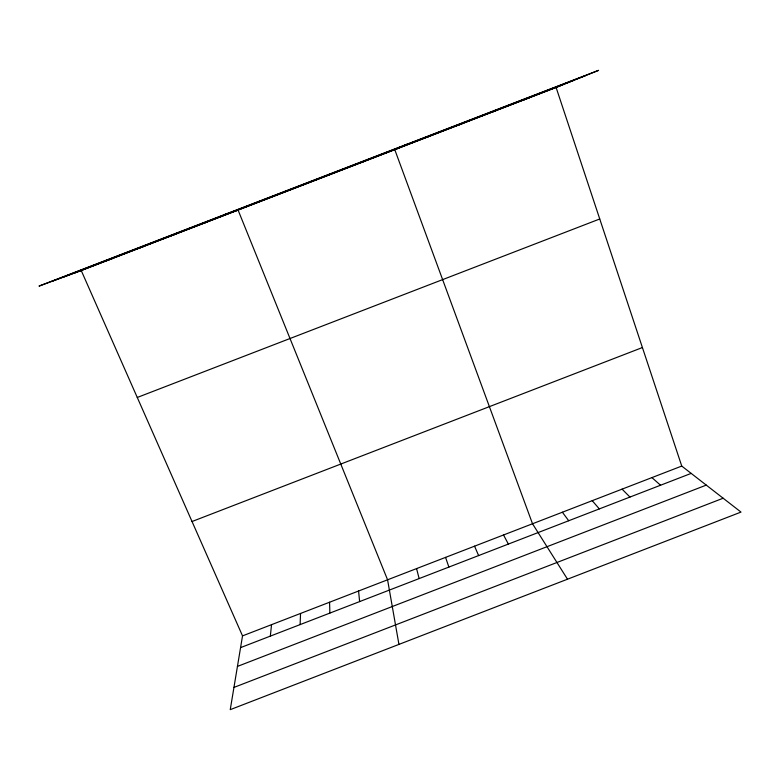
<?xml version="1.0" encoding="UTF-8"?>
<svg xmlns="http://www.w3.org/2000/svg" width="780" height="780" viewBox="0 0 780 780"><rect width="100%" height="100%" fill="white"/><g stroke="black" fill="none" stroke-linecap="round" stroke-linejoin="round"><path stroke-width="1.17" d="M300.105 624.595L300.553 613.45M270.338 636.109L271.537 624.663M81.237 270.543L242.522 635.885L230.246 709.654L741 512.09L681.749 466.069L556.101 87.457L598.591 70.346L39 286.104L81.237 270.543L556.101 87.457M363.451 161.733L364.728 161.128M408.505 143.637L394.777 149.653L532.516 523.76L567.489 579.199M427.05 137.212L430.121 135.915M459.322 124.771L463.291 123.123M491.585 112.33L496.47 110.341M523.848 99.889L529.63 97.549M51.841 281.375L585.673 75.553M63.902 276.929L573.553 80.428M74.597 272.99L562.789 84.766M137.27 397.469L599.752 218.975M192.036 521.518L642.408 347.539M242.522 635.885L681.749 466.069M240.572 647.624L691.178 473.392M237.442 666.413L706.27 485.111M233.941 687.424L723.148 498.225M106.85 260.559L112.612 258.443M139.103 248.118L143.988 246.353M171.356 235.687L175.354 234.263M203.599 223.255L206.72 222.163M223.841 214.841L238.076 210.073L387.572 579.803L398.941 644.397M268.067 198.403L269.422 197.993M651.914 477.604L660.562 485.228M622.069 489.138L629.957 497.065M592.225 500.682L599.332 508.901M562.37 512.216L568.708 520.738M503.539 534.963L508.355 544.079M474.552 546.175L478.618 555.575M445.565 557.378L448.88 567.079M416.569 568.591L419.133 578.575M358.576 591.016L359.629 601.585M329.569 602.228L329.872 613.09"/></g></svg>
